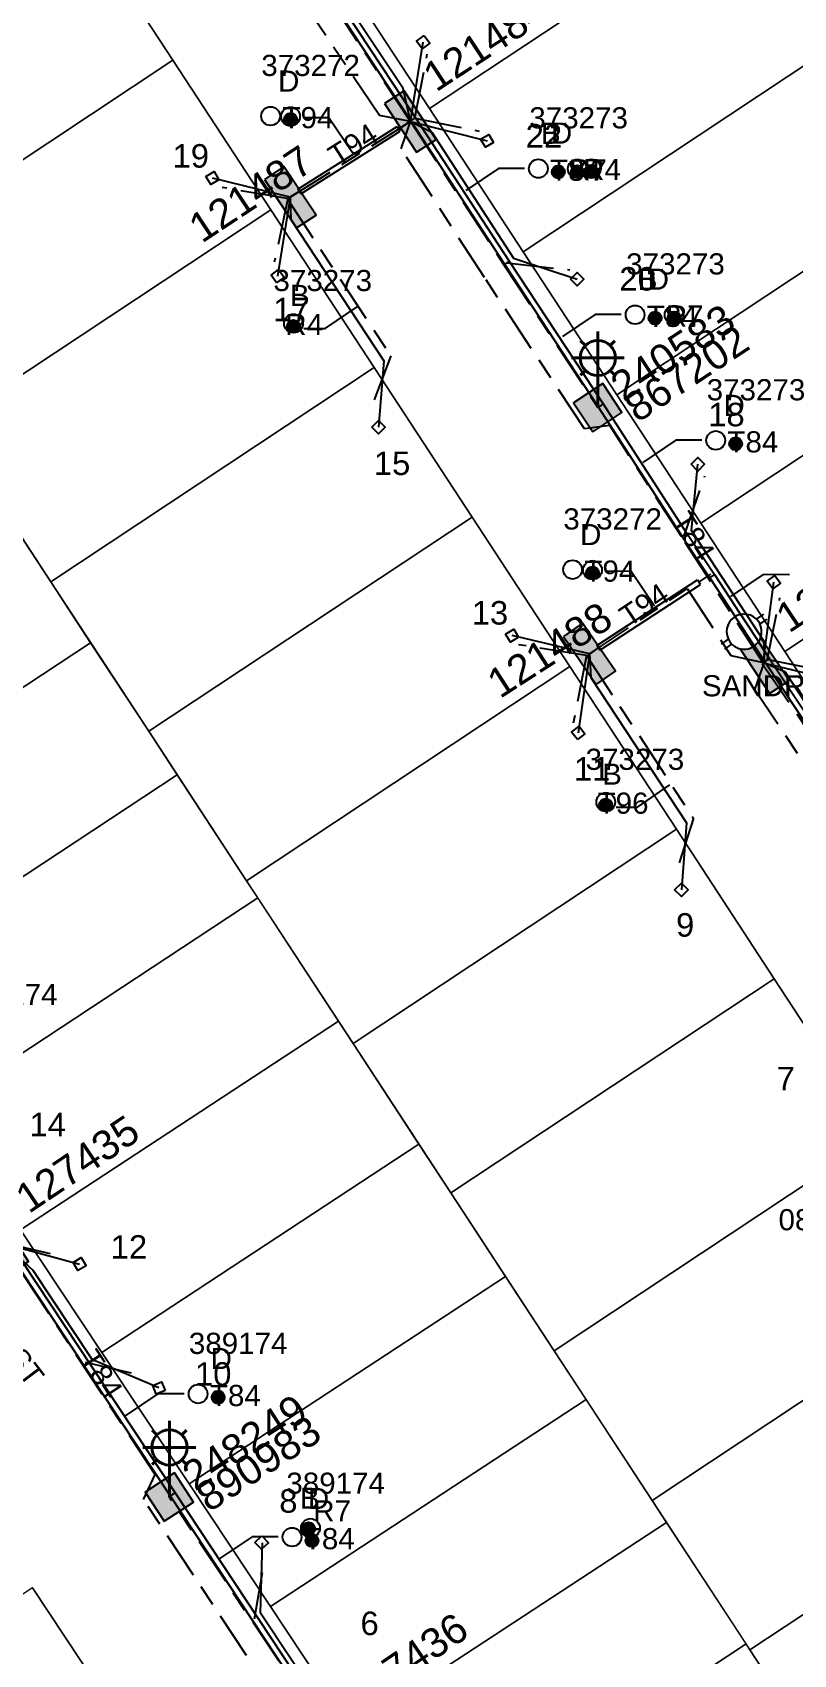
# Model space of a CAD drawing. Header units: metres. Extents: x 302064 to 305578, y 6265466 to 6271990.
# Drawn here: x 303027.2 to 303091.9, y 6270722.2 to 6270860.2 of the extents above; entities that cross this region are included whole.
import ezdxf
from ezdxf.enums import TextEntityAlignment as Align

# ---------------------------------------------------------------- set-up
doc = ezdxf.new("R2010")
doc.units = ezdxf.units.M
doc.linetypes.add('Cable Exist UG', pattern=[8.2, 4, -1.2, 1.8, -1.2])
doc.linetypes.add('HIDDEN', pattern=[0.375, 0.25, -0.125])
doc.layers.get('0').update_dxf_attribs({"color": 6})
for name, color, linetype in [('_User Miscellaneous12', 7, 'Continuous'), ('_User_LV_Exist', 7, 'Continuous'), ('Duct_SP_EXT', 7, 'Continuous'), ('Equip_LV_EXT', 7, 'Continuous'), ('Equip_SP_SL_EXT', 7, 'Continuous'), ('Mains_LV_EXT', 5, 'Continuous'), ('Mains_LV_SL_EXT', 4, 'Continuous'), ('Services_SP_EXT', 7, 'Continuous'), ('SupportsUG_SP_LV_EXT', 7, 'Continuous'), ('SupportsUG_SP_LV_SL_EXT', 7, 'Continuous'), ('Trench_SP_EXT', 7, 'Continuous')]:
    doc.layers.add(name, color=color, linetype=linetype)
for name, color, linetype, lineweight in [('Cadastre Land Parcels_SP_EXT', 7, 'Continuous', 5), ('Cadastre Other Property_SP_EXT', 9, 'HIDDEN', 5), ('Cadastre Roads_SP_EXT', 9, 'Continuous', 5)]:
    doc.layers.add(name, color=color, linetype=linetype, lineweight=lineweight)
doc.styles.add('COLUMN_LABEL', font='arial.ttf')
doc.styles.add('iecARIAL', font='arial.ttf', dxfattribs={"height": 2})
doc.styles.add('POLE_LABEL', font='arial.ttf')
doc.styles.get("Standard").update_dxf_attribs({"font": 'arial.ttf'})

# ---------------------------------------------------------------- blocks, each defined once
blk = doc.blocks.new('COLUMN_EXT')
blk.add_hatch(color=256).paths.add_polyline_path([(-1.49, 1.48), (-1.49, -1.49), (1.48, -1.49), (1.48, 1.48)])
blk.add_lwpolyline([(-1.49, -1.49), (1.48, -1.49), (1.48, 1.48), (-1.49, 1.48)], close=True)
for tag, height, style, flags, p in [('ASSET_NUM', 2.5, 'COLUMN_LABEL', 8, (2, 2)), ('STRUCTURE_PLANT_NUMBER', 0.2, 'POLE_LABEL', 9, (1.81, 0.03)), ('STREET_CODE', 0.2, 'COLUMN_LABEL', 9, (1.81, -0.2))]:
    blk.add_attdef(tag, text='', height=height, dxfattribs=dict(style=style, flags=flags)).set_placement(p, align=Align.MIDDLE_LEFT)
at = {"flags": 9}
for tag, p in [('COLUMN_TYPE', (1.81, -0.4)), ('OWNED_BY', (1.81, -0.6)), ('STATE', (1.81, -0.8)), ('USAGE', (1.81, -1)), ('LEGEND', (1.81, -1.2)), ('LOCATION', (1.81, -1.4)), ('STREETNAME', (1.81, -1.6)), ('SUBURB', (1.81, -1.8)), ('NOTES', (1.81, -2))]:
    blk.add_attdef(tag, text='', height=0.2, dxfattribs=at).set_placement(p, align=Align.MIDDLE_LEFT)
at = {"flags": 1}
blk.add_attdef('Z', (1.81, -2.35), '', height=0.2, dxfattribs=at)
blk = doc.blocks.new('PILLAR_EXT')
blk.add_hatch(color=256).paths.add_polyline_path([(-2.475, 0.99), (-2.475, -0.99), (2.475, -0.99), (2.475, 0.99)])
blk.add_lwpolyline([(-2.475, -0.99), (2.475, -0.99), (2.475, 0.99), (-2.475, 0.99)], close=True)
at = {"style": 'iecARIAL', "flags": 8}
blk.add_attdef('ASSET_NUM', (1.5, 3.5), '', height=2.5, dxfattribs=at)
for tag, p, flags in [('OWNED_BY', (0, -0.2), 9), ('STATE', (0, -0.4), 9), ('SUPPORT_TYPE', (0, -0.6), 9), ('USAGE', (0, -0.8), 9), ('LEGEND', (0, -1), 9), ('LOCATION', (0, -1.2), 9), ('NOTES', (0, -1.4), 9), ('STREETNAME', (0, -1.8), 9), ('SUBURB', (0, -2), 1), ('PARENT', (0, -1.6), 9)]:
    blk.add_attdef(tag, p, '', height=0.2, dxfattribs=dict(flags=flags))
blk = doc.blocks.new('DUCT_EXT')
blk.add_circle((0, 0.8), 0.8)
at = {"flags": 1}
blk.add_attdef('Z', (0, 0), '', height=0.2, dxfattribs=at)
at = {"flags": 9}
for tag, p in [('DUCT_CODE', (0, 0)), ('XSECT_TYPE', (0, -0.2)), ('STATE', (0, -0.6)), ('FB_REFERENCE', (0, -0.4)), ('NOTES', (0, -0.8))]:
    blk.add_attdef(tag, text='', height=0.2, dxfattribs=at).set_placement(p, align=Align.MIDDLE_LEFT)
blk = doc.blocks.new('SL_LANTERN_EXT')
at = {"lineweight": 40}
for p, q in [((-1.46, 5.68), (-1.06, 5.28)), ((0, 1.97), (0, 6.47)), ((1.46, 5.68), (1.06, 5.28)), ((-2.25, 4.22), (2.25, 4.22)), ((-1.46, 2.76), (-1.06, 3.16)), ((1.46, 2.76), (1.06, 3.16)), ((0, 0), (0, 2.72))]:
    blk.add_line(p, q, dxfattribs=at)
blk.add_circle((0, 4.22), 1.5, dxfattribs=at)
at = {"style": 'iecARIAL', "flags": 8}
blk.add_attdef('ASSET_NUM', (1.5, 1.5), '', height=2.5, dxfattribs=at)
for tag, p, height, flags in [('CONSTRUCTED_VOLTAGE', (0.98, -0.65), 0.2, 9), ('CONTROL_TYPE', (0.98, -0.85), 0.2, 9), ('LANTERN_PURPOSE', (0.98, -1.05), 0.2, 9), ('LANTERN_TYPE', (0.98, -1.25), 0.2, 9), ('NO_PHASES', (0.98, -1.45), 0.2, 9), ('LNUMBER', (2.18, -3.25), 2.5, 8), ('OPERATING_VOLTAGE', (0.98, -1.65), 0.2, 9), ('ORIENTATION', (0.98, -1.85), 0.2, 9), ('OWNED_BY', (0.98, -2.05), 0.2, 9), ('STATE', (0.98, -2.25), 0.2, 9), ('USAGE', (0.98, -2.45), 0.2, 9), ('CEXIST', (0.98, -2.65), 0.2, 9), ('CNEW', (0.98, -2.85), 0.2, 9), ('CNUMBER', (0.98, -3.05), 0.2, 9), ('CREMOVE', (0.98, -3.25), 0.2, 9), ('CREPLACE', (0.98, -3.45), 0.2, 9), ('LKINGHEIGHT', (0.98, -3.65), 0.2, 9), ('LBRACKET', (0.98, -3.85), 0.2, 9), ('LBRACKETVOCAB', (0.98, -4.05), 0.2, 9), ('LCATEGORY', (0.98, -4.25), 0.2, 9), ('LCHARGE1', (0.98, -4.45), 0.2, 9), ('LCHARGE1PERCENT', (0.98, -4.65), 0.2, 9), ('LCHARGE2', (0.98, -4.85), 0.2, 9), ('LCHARGE2PERCENT', (0.98, -5.05), 0.2, 9), ('LCHARGE3', (0.98, -5.25), 0.2, 9), ('LCHARGE3PERCENT', (0.98, -5.45), 0.2, 9), ('LEXIST', (0.98, -5.65), 0.2, 9), ('LLAMP', (0.98, -5.85), 0.2, 9), ('LLAMPVOCAB', (0.98, -6.05), 0.2, 9), ('LMAST', (0.98, -6.25), 0.2, 9), ('LMASTVOCAB', (0.98, -6.45), 0.2, 9), ('LNEW', (0.98, -6.65), 0.2, 9), ('LANTNUMBER', (0.98, -6.85), 0.2, 9), ('LOUTREACH', (0.98, -7.25), 0.2, 9), ('LOUTREACHVOCAB', (0.98, -7.45), 0.2, 9), ('LRATECODE', (0.98, -7.65), 0.2, 9), ('LREMOVE', (0.98, -7.85), 0.2, 9), ('LREPLACE', (0.98, -8.05), 0.2, 9), ('LTYPE', (0.98, -8.25), 0.2, 9), ('LTYPEVOCAB', (0.98, -8.45), 0.2, 9), ('STREETNAME', (0.98, -9.25), 0.2, 9), ('SUBURB', (0.98, -9.45), 0.2, 1), ('LEGEND', (0.98, -8.65), 0.2, 9), ('LOCATION', (0.98, -8.85), 0.2, 9), ('NOTES', (0.98, -9.05), 0.2, 9)]:
    blk.add_attdef(tag, p, '', height=height, dxfattribs=dict(flags=flags))
blk = doc.blocks.new('CCP_EXT')
at = {"flags": 9}
for tag, p in [('LEGEND', (0, -1.4)), ('STATE', (0, -1.8)), ('LIFE_SUPPORT', (0, -1.6)), ('NOTES', (0, -2))]:
    blk.add_attdef(tag, text='', height=0.2, dxfattribs=at).set_placement(p, align=Align.MIDDLE_LEFT)
blk.add_wipeout([(0, 0.57), (0.57, 0), (0, -0.57), (-0.57, 0)])
blk.add_lwpolyline([(-0.57, 0), (0, 0.57), (0.57, 0), (0, -0.57), (-0.57, 0)])
at = {"flags": 1}
blk.add_attdef('Z', (0, 0), '', height=0.2, dxfattribs=at)
at = {"flags": 9}
for tag, p in [('CCP_TYPE', (0, 0)), ('CONSTRUCTED_VOLTAGE', (0, -0.2)), ('OPERATING_VOLTAGE', (0, -0.6)), ('ORIENTATION', (0, -0.8)), ('OWNED_BY', (0, -1)), ('NO_PHASES', (0, -0.4)), ('USAGE', (0, -1.2))]:
    blk.add_attdef(tag, text='', height=0.2, dxfattribs=at).set_placement(p, align=Align.MIDDLE_LEFT)
blk = doc.blocks.new('LV_UG_LINKS_OPEN_EXT')
for p, q in [((-0.25, 1.47), (-0.25, 2.22)), ((0.25, 1.47), (0.25, 2.22)), ((-0.25, -1.47), (-0.25, -2.22)), ((0.25, -1.47), (0.25, -2.22))]:
    blk.add_line(p, q)
at = {"flags": 9}
for tag, p in [('ACTUAL_STATUS', (0, 0)), ('CONSTRUCTED_VOLTAGE', (0, -0.2)), ('OPERATING_VOLTAGE', (0, -0.6)), ('ORIENTATION', (0, -0.8)), ('STATE', (0, -1)), ('SWITCH_TYPE', (0, -1.2)), ('NO_PHASES', (0, -0.4)), ('USAGE', (0, -1.4)), ('NOTES', (0, -1.6))]:
    blk.add_attdef(tag, text='', height=0.2, dxfattribs=at).set_placement(p, align=Align.MIDDLE_LEFT)
at = {"flags": 1}
blk.add_attdef('Z', (0, 0), '', height=0.2, dxfattribs=at)
blk.add_wipeout([(-0.25, 1.47), (-0.43, 1.43), (-0.61, 1.36), (-0.77, 1.28), (-0.93, 1.17), (-1.07, 1.05), (-1.19, 0.9), (-1.29, 0.75), (-1.38, 0.58), (-1.44, 0.4), (-1.48, 0.22), (-1.49, 0.03), (-1.49, -0.16), (-1.45, -0.34), (-1.4, -0.52), (-1.32, -0.69), (-1.23, -0.85), (-1.11, -1), (-0.98, -1.13), (-0.83, -1.24), (-0.66, -1.34), (-0.49, -1.41), (-0.31, -1.46), (-0.13, -1.49), (0.06, -1.49), (0.25, -1.47), (0.43, -1.43), (0.61, -1.36), (0.77, -1.28), (0.93, -1.17), (1.07, -1.05), (1.19, -0.9), (1.29, -0.75), (1.38, -0.58), (1.44, -0.4), (1.48, -0.22), (1.49, -0.03), (1.49, 0.16), (1.45, 0.34), (1.4, 0.52), (1.32, 0.69), (1.23, 0.85), (1.11, 1), (0.98, 1.13), (0.83, 1.24), (0.66, 1.34), (0.49, 1.41), (0.31, 1.46), (0.13, 1.49), (-0.06, 1.49)])
blk.add_lwpolyline([(0, -1.49, 1), (0, 1.49, 1)], format="xyb", close=True)
blk = doc.blocks.new('CABLE_LARGE_EXT')
h = blk.add_hatch(color=256)
edge = h.paths.add_edge_path()
edge.add_arc((0, 0.55), 0.55, 0, 360)
blk.add_circle((0, 0.55), 0.55)
at = {"flags": 1}
blk.add_attdef('Z', (0, 0), '', height=0.2, dxfattribs=at)
at = {"flags": 9}
for tag, p in [('COND_CODE', (0, 0)), ('STATE', (0, -0.4)), ('XSECT_SIZE', (0, -0.6)), ('FB_REFERENCE', (0, -0.2)), ('NOTES', (0, -0.8))]:
    blk.add_attdef(tag, text='', height=0.2, dxfattribs=at).set_placement(p, align=Align.MIDDLE_LEFT)

msp = doc.modelspace()

# ---------------------------------------------------------------- linework, layer by layer
at = {"layer": '_User Miscellaneous12'}
for p, q in [((303059.352, 6270852.711), (303059.554, 6270852.842)), ((303059.353, 6270852.71), (303059.554, 6270852.842)), ((303059.754, 6270852.974), (303059.554, 6270852.842)), ((303059.755, 6270852.973), (303059.554, 6270852.842)), ((303049.729, 6270846.897), (303058.206, 6270852.24)), ((303049.985, 6270846.491), (303058.462, 6270851.834)), ((303058.206, 6270852.24), (303058.334, 6270852.037)), ((303058.462, 6270851.834), (303058.334, 6270852.037)), ((303049.729, 6270846.897), (303049.857, 6270846.694)), ((303049.985, 6270846.491), (303049.857, 6270846.694)), ((303067.309, 6270840.51), (303067.51, 6270840.641)), ((303067.309, 6270840.509), (303067.51, 6270840.641)), ((303067.71, 6270840.773), (303067.51, 6270840.641)), ((303067.711, 6270840.772), (303067.51, 6270840.641)), ((303075.302, 6270828.372), (303075.504, 6270828.502)), ((303075.302, 6270828.372), (303082.433, 6270817.351)), ((303075.303, 6270828.37), (303075.504, 6270828.502)), ((303075.704, 6270828.634), (303075.504, 6270828.502)), ((303075.705, 6270828.632), (303075.504, 6270828.502)), ((303082.433, 6270817.351), (303082.635, 6270817.481)), ((303082.436, 6270817.347), (303082.635, 6270817.481)), ((303082.436, 6270817.347), (303084.786, 6270813.836)), ((303082.834, 6270817.614), (303082.635, 6270817.481)), ((303082.836, 6270817.611), (303082.635, 6270817.481)), ((303082.834, 6270817.614), (303085.185, 6270814.102)), ((303085.185, 6270814.102), (303084.985, 6270813.969)), ((303085.186, 6270814.1), (303084.985, 6270813.969)), ((303075.169, 6270808.065), (303083.729, 6270813.664)), ((303075.432, 6270807.663), (303083.992, 6270813.262)), ((303083.729, 6270813.664), (303083.86, 6270813.463)), ((303083.992, 6270813.262), (303083.86, 6270813.463)), ((303084.785, 6270813.838), (303084.985, 6270813.969)), ((303084.786, 6270813.836), (303084.985, 6270813.969)), ((303075.169, 6270808.065), (303075.301, 6270807.864)), ((303075.432, 6270807.663), (303075.301, 6270807.864)), ((303038.894, 6270735.701), (303039.094, 6270735.833)), ((303038.894, 6270735.701), (303039.094, 6270735.833)), ((303039.295, 6270735.965), (303039.094, 6270735.833)), ((303039.295, 6270735.965), (303039.094, 6270735.833))]:
    msp.add_line(p, q, dxfattribs=at)
at = {"layer": '_User_LV_Exist', "linetype": 'Cable Exist UG'}
msp.add_lwpolyline([(303049.1, 6270846.216), (303059.314, 6270852.655)], dxfattribs=at)
at = {"layer": 'Cadastre Land Parcels_SP_EXT', "linetype": 'Continuous'}
for points in [[(303088.459, 6270871.984), (303080.489, 6270884.16), (303075.07, 6270880.568), (303052.972, 6270865.925), (303060.941, 6270853.749), (303088.459, 6270871.984)], [(303039.115, 6270857.872), (303025.002, 6270879.437), (303018.082, 6270880.873), (303008.322, 6270874.406), (303025.185, 6270848.641), (303039.115, 6270857.872)], [(303096.428, 6270859.808), (303088.459, 6270871.984), (303060.941, 6270853.749), (303068.911, 6270841.573), (303096.428, 6270859.808)], [(303104.398, 6270847.631), (303096.428, 6270859.808), (303068.911, 6270841.573), (303076.879, 6270829.396), (303104.398, 6270847.631)], [(303047.443, 6270845.149), (303039.115, 6270857.872), (303025.185, 6270848.641), (303011.602, 6270839.642), (303019.931, 6270826.921), (303047.443, 6270845.149)], [(303111.542, 6270836.715), (303104.398, 6270847.631), (303076.879, 6270829.396), (303084.025, 6270818.48), (303111.542, 6270836.715)], [(303056.237, 6270831.713), (303047.443, 6270845.149), (303019.931, 6270826.921), (303028.727, 6270813.486), (303056.237, 6270831.713)], [(303118.688, 6270825.798), (303111.542, 6270836.715), (303084.025, 6270818.48), (303091.169, 6270807.565), (303118.688, 6270825.798)], [(303064.564, 6270818.991), (303056.237, 6270831.713), (303028.727, 6270813.486), (303037.055, 6270800.766), (303064.564, 6270818.991)], [(303125.833, 6270814.882), (303118.688, 6270825.798), (303091.169, 6270807.565), (303098.314, 6270796.647), (303125.833, 6270814.882)], [(303032.12, 6270808.303), (303028.727, 6270813.486), (303025.266, 6270818.772), (302998.006, 6270800.778), (303004.916, 6270790.362), (303032.12, 6270808.303)], [(303072.89, 6270806.269), (303064.564, 6270818.991), (303037.055, 6270800.766), (303045.384, 6270788.045), (303072.89, 6270806.269)], [(303039.487, 6270797.051), (303037.055, 6270800.766), (303032.12, 6270808.303), (303004.916, 6270790.362), (303012.343, 6270779.167), (303039.487, 6270797.051)], [(303081.946, 6270792.434), (303072.89, 6270806.269), (303045.384, 6270788.045), (303050.027, 6270780.954), (303054.44, 6270774.21), (303081.946, 6270792.434)], [(303046.342, 6270786.583), (303045.384, 6270788.045), (303039.487, 6270797.051), (303012.343, 6270779.167), (303019.253, 6270768.752), (303046.342, 6270786.583)], [(303090.273, 6270779.712), (303081.946, 6270792.434), (303054.44, 6270774.21), (303062.766, 6270761.485), (303090.273, 6270779.712)], [(303053.194, 6270776.114), (303050.027, 6270780.954), (303046.342, 6270786.583), (303019.253, 6270768.752), (303026.163, 6270758.336), (303053.194, 6270776.114)], [(303099.064, 6270766.28), (303090.273, 6270779.712), (303062.766, 6270761.485), (303071.555, 6270748.052), (303099.064, 6270766.28)], [(303060.045, 6270765.643), (303054.44, 6270774.21), (303053.194, 6270776.114), (303026.163, 6270758.336), (303033.073, 6270747.919), (303060.045, 6270765.643)], [(303107.391, 6270753.557), (303099.064, 6270766.28), (303071.555, 6270748.052), (303079.88, 6270735.328), (303107.391, 6270753.557)], [(303067.409, 6270754.389), (303062.766, 6270761.485), (303060.045, 6270765.643), (303033.073, 6270747.919), (303040.501, 6270736.725), (303067.409, 6270754.389)], [(303074.26, 6270743.917), (303071.555, 6270748.052), (303067.409, 6270754.389), (303040.501, 6270736.725), (303047.41, 6270726.309), (303074.26, 6270743.917)], [(303101.789, 6270731.603), (303115.722, 6270740.834), (303107.391, 6270753.557), (303079.88, 6270735.328), (303088.205, 6270722.604), (303101.789, 6270731.603)], [(303081.111, 6270733.445), (303079.88, 6270735.328), (303074.26, 6270743.917), (303047.41, 6270726.309), (303054.321, 6270715.893), (303081.111, 6270733.445)], [(303076.522, 6270715.609), (303087.872, 6270723.111), (303081.111, 6270733.445), (303054.321, 6270715.893), (303061.231, 6270705.477), (303076.522, 6270715.609)], [(303118.682, 6270705.835), (303101.789, 6270731.603), (303088.205, 6270722.604), (303105.064, 6270696.836), (303118.682, 6270705.835)], [(303034.076, 6270717.471), (303027.166, 6270727.886), (302999.659, 6270709.659), (303006.569, 6270699.243), (303034.076, 6270717.471)], [(303105.064, 6270696.836), (303088.205, 6270722.604), (303087.872, 6270723.111), (303076.522, 6270715.609), (303093.799, 6270689.393), (303105.064, 6270696.836)]]:
    msp.add_lwpolyline(points, close=True, dxfattribs=at)
at = {"layer": 'Duct_SP_EXT'}
for p, q in [((303059.352, 6270852.711), (303059.554, 6270852.842)), ((303059.353, 6270852.71), (303059.554, 6270852.842)), ((303059.754, 6270852.974), (303059.554, 6270852.842)), ((303059.755, 6270852.973), (303059.554, 6270852.842)), ((303049.729, 6270846.897), (303058.206, 6270852.24)), ((303049.985, 6270846.491), (303058.462, 6270851.834)), ((303058.206, 6270852.24), (303058.334, 6270852.037)), ((303058.462, 6270851.834), (303058.334, 6270852.037)), ((303049.729, 6270846.897), (303049.857, 6270846.694)), ((303049.985, 6270846.491), (303049.857, 6270846.694)), ((303067.309, 6270840.51), (303067.51, 6270840.641)), ((303067.309, 6270840.509), (303067.51, 6270840.641)), ((303067.71, 6270840.773), (303067.51, 6270840.641)), ((303067.711, 6270840.772), (303067.51, 6270840.641)), ((303075.302, 6270828.372), (303075.504, 6270828.502)), ((303075.302, 6270828.372), (303082.433, 6270817.351)), ((303075.303, 6270828.37), (303075.504, 6270828.502)), ((303075.704, 6270828.634), (303075.504, 6270828.502)), ((303075.705, 6270828.632), (303075.504, 6270828.502)), ((303082.433, 6270817.351), (303082.635, 6270817.481)), ((303082.436, 6270817.347), (303082.635, 6270817.481)), ((303082.436, 6270817.347), (303084.786, 6270813.836)), ((303082.834, 6270817.614), (303082.635, 6270817.481)), ((303082.836, 6270817.611), (303082.635, 6270817.481)), ((303082.834, 6270817.614), (303085.185, 6270814.102)), ((303085.185, 6270814.102), (303084.985, 6270813.969)), ((303085.186, 6270814.1), (303084.985, 6270813.969)), ((303075.169, 6270808.065), (303083.729, 6270813.664)), ((303075.432, 6270807.663), (303083.992, 6270813.262)), ((303083.729, 6270813.664), (303083.86, 6270813.463)), ((303083.992, 6270813.262), (303083.86, 6270813.463)), ((303084.785, 6270813.838), (303084.985, 6270813.969)), ((303084.786, 6270813.836), (303084.985, 6270813.969)), ((303075.169, 6270808.065), (303075.301, 6270807.864)), ((303075.432, 6270807.663), (303075.301, 6270807.864)), ((303038.894, 6270735.701), (303039.094, 6270735.833)), ((303038.894, 6270735.701), (303039.094, 6270735.833)), ((303039.295, 6270735.965), (303039.094, 6270735.833)), ((303039.295, 6270735.965), (303039.094, 6270735.833))]:
    msp.add_line(p, q, dxfattribs=at)
for points in [[(303050.355, 6270853.001), (303052.394, 6270852.986), (303054.388, 6270850.028)], [(303050.355, 6270853.001), (303052.394, 6270852.986), (303054.388, 6270850.028)], [(303069.019, 6270848.666), (303066.807, 6270848.668), (303064.021, 6270846.784)], [(303050.26, 6270835.045), (303052.067, 6270835.032), (303054.867, 6270836.929)], [(303077.251, 6270836.232), (303075.039, 6270836.237), (303072.252, 6270834.354)], [(303084.104, 6270825.537), (303081.885, 6270825.534), (303079.095, 6270823.646)], [(303076.042, 6270814.411), (303078.084, 6270814.4), (303080.083, 6270811.438)], [(303091.553, 6270814.093), (303089.338, 6270814.104), (303086.56, 6270812.24)], [(303076.827, 6270794.314), (303078.63, 6270794.301), (303081.398, 6270796.205)], [(303040.069, 6270744.396), (303037.826, 6270744.39), (303035.057, 6270742.513)], [(303048.065, 6270732.223), (303045.846, 6270732.229), (303043.062, 6270730.34)]]:
    msp.add_lwpolyline(points, dxfattribs=at)
at = {"layer": 'Mains_LV_EXT', "linetype": 'Cable Exist UG'}
msp.add_lwpolyline([(303049.1, 6270846.216), (303059.314, 6270852.655)], dxfattribs=at)
at = {"layer": 'Trench_SP_EXT', "linetype": 'Cable Exist UG'}
for points in [[(303058.334, 6270852.037), (303059.703, 6270852.925)], [(303049.857, 6270846.694), (303048.889, 6270846.113)], [(303083.86, 6270813.463), (303084.864, 6270814.15)], [(303089.675, 6270806.806), (303090.753, 6270812.125)], [(303075.301, 6270807.864), (303074.267, 6270807.144)], [(303089.745, 6270806.873), (303095.045, 6270805.816)], [(303031.66, 6270747.091), (303036.215, 6270746.017)], [(303046.052, 6270725.242), (303046.821, 6270729.605)]]:
    msp.add_lwpolyline(points, dxfattribs=at)

# ---------------------------------------------------------------- block references
at = {"layer": 'Duct_SP_EXT'}
for name, p in [('DUCT_EXT', (303047.43, 6270852.315)), ('DUCT_EXT', (303049.126, 6270852.279)), ('CABLE_LARGE_EXT', (303049.126, 6270852.279)), ('DUCT_EXT', (303070.201, 6270847.848)), ('CABLE_LARGE_EXT', (303071.894, 6270847.812)), ('DUCT_EXT', (303073.515, 6270847.835)), ('CABLE_LARGE_EXT', (303073.515, 6270847.835)), ('DUCT_EXT', (303074.709, 6270847.841)), ('CABLE_LARGE_EXT', (303074.709, 6270847.869)), ('DUCT_EXT', (303049.372, 6270834.674)), ('DUCT_EXT', (303078.43, 6270835.412)), ('CABLE_LARGE_EXT', (303080.129, 6270835.377)), ('DUCT_EXT', (303081.753, 6270835.4)), ('CABLE_LARGE_EXT', (303081.753, 6270835.4)), ('CABLE_LARGE_EXT', (303049.372, 6270834.674)), ('DUCT_EXT', (303085.291, 6270824.723)), ('CABLE_LARGE_EXT', (303086.988, 6270824.688)), ('DUCT_EXT', (303073.113, 6270813.726)), ('DUCT_EXT', (303074.808, 6270813.689)), ('CABLE_LARGE_EXT', (303074.809, 6270813.689)), ('DUCT_EXT', (303075.938, 6270793.947)), ('CABLE_LARGE_EXT', (303075.938, 6270793.947)), ('DUCT_EXT', (303041.258, 6270743.581)), ('CABLE_LARGE_EXT', (303042.966, 6270743.551)), ('DUCT_EXT', (303049.253, 6270731.403)), ('CABLE_LARGE_EXT', (303050.951, 6270731.367))]:
    msp.add_blockref(name, p, dxfattribs=at)
for name, p, rotation in [('DUCT_EXT', (303050.018, 6270732.976), 269.7255970349405), ('CABLE_LARGE_EXT', (303050.108, 6270732.912), 269.9756500414379)]:
    msp.add_blockref(name, p, dxfattribs=dict(at, rotation=rotation))
at = {"layer": 'Equip_SP_SL_EXT'}
ref = msp.add_blockref('SL_LANTERN_EXT', (303075.261, 6270828.312), dxfattribs=at)
ref.add_attrib('ASSET_NUM', '240583', dxfattribs={"layer": '0', "height": 2.5, "rotation": 33.34784, "style": 'iecARIAL'}).set_placement((303076.761, 6270829.812), align=Align.MIDDLE_LEFT)
ref = msp.add_blockref('SL_LANTERN_EXT', (303038.82, 6270735.612), dxfattribs=at)
ref.add_attrib('ASSET_NUM', '248249', dxfattribs={"layer": '0', "height": 2.5, "rotation": 32.85411, "style": 'iecARIAL'}).set_placement((303040.32, 6270737.112), align=Align.MIDDLE_LEFT)
at = {"layer": 'SupportsUG_SP_LV_EXT'}
ref = msp.add_blockref('PILLAR_EXT', (303059.314, 6270852.655), dxfattribs=dict(at, rotation=303.2767461957322))
ref.add_attrib('ASSET_NUM', '121484', dxfattribs={"layer": '0', "height": 2.5, "rotation": 33.27675, "style": 'iecARIAL'}).set_placement((303060.814, 6270856.155), align=Align.MIDDLE_LEFT)
ref = msp.add_blockref('PILLAR_EXT', (303049.1, 6270846.216), dxfattribs=dict(at, rotation=303.4952116694583))
ref.add_attrib('ASSET_NUM', '121487', dxfattribs={"layer": '0', "height": 2.5, "rotation": 33.49521, "style": 'iecARIAL'}).set_placement((303050.6, 6270849.716), align=Align.MIDDLE_RIGHT)
ref = msp.add_blockref('PILLAR_EXT', (303089.33, 6270806.605), dxfattribs=dict(at, rotation=303.6055502420514))
ref.add_attrib('ASSET_NUM', '121483', dxfattribs={"layer": '0', "height": 2.5, "rotation": 33.57468, "style": 'iecARIAL'}).set_placement((303090.83, 6270810.105), align=Align.MIDDLE_LEFT)
ref = msp.add_blockref('PILLAR_EXT', (303074.549, 6270807.36), dxfattribs=dict(at, rotation=304.4619519678429))
ref.add_attrib('ASSET_NUM', '121488', dxfattribs={"layer": '0', "height": 2.5, "rotation": 32.8103, "style": 'iecARIAL'}).set_placement((303076.049, 6270810.86), align=Align.MIDDLE_RIGHT)
ref = msp.add_blockref('PILLAR_EXT', (303024.657, 6270757.203), dxfattribs=dict(at, rotation=302.9450687030503))
ref.add_attrib('ASSET_NUM', '127435', dxfattribs={"layer": '0', "height": 2.5, "rotation": 33.97774, "style": 'iecARIAL'}).set_placement((303026.157, 6270760.703), align=Align.MIDDLE_LEFT)
ref = msp.add_blockref('PILLAR_EXT', (303052.642, 6270714.812), dxfattribs=dict(at, rotation=303.247967361337))
ref.add_attrib('ASSET_NUM', '127436', dxfattribs={"layer": '0', "height": 2.5, "rotation": 34.30932, "style": 'iecARIAL'}).set_placement((303054.142, 6270718.312), align=Align.MIDDLE_LEFT)
at = {"layer": 'SupportsUG_SP_LV_SL_EXT'}
ref = msp.add_blockref('COLUMN_EXT', (303075.261, 6270828.312), dxfattribs=dict(at, rotation=33.40589374275916))
ref.add_attrib('ASSET_NUM', '867202', dxfattribs={"layer": '0', "height": 2.5, "rotation": 33.34784, "style": 'COLUMN_LABEL'}).set_placement((303077.261, 6270829.062), align=Align.TOP_LEFT)
ref = msp.add_blockref('COLUMN_EXT', (303038.82, 6270735.612), dxfattribs=dict(at, rotation=33.09815945110079))
ref.add_attrib('ASSET_NUM', '890983', dxfattribs={"layer": '0', "height": 2.5, "rotation": 32.85411, "style": 'COLUMN_LABEL'}).set_placement((303040.82, 6270736.362), align=Align.TOP_LEFT)

# ---------------------------------------------------------------- texts
at = {"layer": 'Cadastre Land Parcels_SP_EXT'}
for s, p in [('22', (303069.122, 6270850.442)), ('19', (303039.083, 6270848.73)), ('20', (303077.091, 6270838.265)), ('17', (303047.644, 6270835.651)), ('18', (303084.648, 6270826.719)), ('15', (303056.204, 6270822.572)), ('13', (303064.531, 6270809.85)), ('11', (303073.222, 6270796.571)), ('9', (303081.913, 6270783.292)), ('7', (303090.472, 6270770.215)), ('14', (303026.911, 6270766.31)), ('12', (303033.822, 6270755.892)), ('10', (303040.991, 6270745.084)), ('8', (303048.162, 6270734.278)), ('6', (303055.072, 6270723.86))]:
    msp.add_text(s, height=2, dxfattribs=at).set_placement(p)
at = {"layer": 'Cadastre Other Property_SP_EXT'}
msp.add_text('086394', height=1.8, dxfattribs=at).set_placement((303090.633, 6270758.309))
at = {"layer": 'Cadastre Roads_SP_EXT'}
msp.add_text('SANDRINGHAM ST', height=1.8, dxfattribs=at).set_placement((303084.116, 6270803.739))
msp.add_text('MULBERRY ST', height=1.8, rotation=307.18553, dxfattribs=at).set_placement((303016.04, 6270759.126))
at = {"layer": 'Duct_SP_EXT'}
for s, p in [('373272', (303046.635, 6270856.528)), ('D', (303048.06, 6270855.198)), ('T94', (303048.438, 6270852.084)), ('373273', (303069.433, 6270852.069)), ('B', (303070.419, 6270850.751)), ('D', (303071.267, 6270850.77)), ('T84', (303071.193, 6270847.611)), ('R7', (303072.816, 6270847.635)), ('R4', (303074.013, 6270847.668)), ('373273', (303077.672, 6270839.639)), ('373273', (303047.669, 6270838.225)), ('B', (303078.656, 6270838.319)), ('D', (303079.503, 6270838.338)), ('B', (303049.068, 6270836.958)), ('R4', (303048.677, 6270834.476)), ('T84', (303079.429, 6270835.177)), ('R7', (303081.046, 6270835.199)), ('373273', (303084.521, 6270828.929)), ('D', (303085.945, 6270827.603)), ('T84', (303086.283, 6270824.498)), ('373272', (303072.325, 6270817.938)), ('D', (303073.749, 6270816.607)), ('T94', (303074.117, 6270813.5)), ('373273', (303074.221, 6270797.483)), ('B', (303075.63, 6270796.222)), ('T96', (303075.242, 6270793.753)), ('389174', (303020.915, 6270777.467)), ('389174', (303040.473, 6270747.786)), ('D', (303042.322, 6270746.494)), ('T84', (303042.262, 6270743.349)), ('389174', (303048.764, 6270735.888)), ('B', (303049.921, 6270734.612)), ('D', (303050.595, 6270734.588)), ('R7', (303051.055, 6270733.536)), ('T84', (303050.249, 6270731.168))]:
    msp.add_text(s, height=1.8, dxfattribs=at).set_placement(p)
at = {"layer": 'Mains_LV_EXT'}
for s, rotation, p in [('T94', 32.44111, (303053.087, 6270848.76)), ('T84', 302.47106, (303081.492, 6270818.708)), ('T94', 33.79394, (303077.893, 6270809.578)), ('T84', 303.1153, (303031.092, 6270747.384))]:
    msp.add_text(s, height=1.8, rotation=rotation, dxfattribs=at).set_placement(p)

# ---------------------------------------------------------------- next in the draw order: block references
at = {"layer": 'Services_SP_EXT'}
for p, rotation in [((303060.397, 6270859.401), 261.2767459507555), ((303065.842, 6270851.009), 165.2767459503148), ((303042.478, 6270847.839), 345.6362249574568), ((303048.025, 6270839.503), 81.63622487389097), ((303090.241, 6270813.46), 261.6055504430679), ((303067.972, 6270808.908), 346.4322248500985), ((303073.6, 6270800.628), 82.43222473842343), ((303031.174, 6270755.429), 164.9450686682417), ((303037.928, 6270744.887), 156.9672431644025), ((303046.669, 6270731.732), 268.2986453738804)]:
    msp.add_blockref('CCP_EXT', p, dxfattribs=dict(at, rotation=rotation))
for p in [(303073.512, 6270839.243), (303056.6, 6270826.64), (303083.778, 6270823.486), (303082.366, 6270787.278)]:
    msp.add_blockref('CCP_EXT', p, dxfattribs=at)

# ---------------------------------------------------------------- next in the draw order: block references
for p, rotation in [((303060.397, 6270859.401), 261.2767459507555), ((303065.842, 6270851.009), 165.2767459503148), ((303042.478, 6270847.839), 345.6362249574568), ((303048.025, 6270839.503), 81.63622487389097), ((303090.241, 6270813.46), 261.6055504430679), ((303067.972, 6270808.908), 346.4322248500985), ((303073.6, 6270800.628), 82.43222473842343), ((303031.174, 6270755.429), 164.9450686682417), ((303037.928, 6270744.887), 156.9672431644025), ((303046.669, 6270731.732), 268.2986453738804)]:
    msp.add_blockref('CCP_EXT', p, dxfattribs=dict(at, rotation=rotation))
for p in [(303073.512, 6270839.243), (303056.6, 6270826.64), (303083.778, 6270823.486), (303082.366, 6270787.278)]:
    msp.add_blockref('CCP_EXT', p, dxfattribs=at)

# ---------------------------------------------------------------- next in the draw order: linework, layer by layer
at = {"layer": '_User Miscellaneous12'}
for p, q in [((303051.336, 6270864.856), (303059.353, 6270852.71)), ((303051.736, 6270865.12), (303059.754, 6270852.974)), ((303059.352, 6270852.711), (303067.309, 6270840.51)), ((303059.755, 6270852.973), (303067.711, 6270840.772)), ((303067.309, 6270840.509), (303075.303, 6270828.37)), ((303067.71, 6270840.773), (303075.704, 6270828.634)), ((303075.705, 6270828.632), (303082.836, 6270817.611)), ((303024.72, 6270757.137), (303038.894, 6270735.701)), ((303025.121, 6270757.402), (303039.295, 6270735.965)), ((303038.894, 6270735.701), (303052.679, 6270714.855)), ((303039.295, 6270735.965), (303053.079, 6270715.119))]:
    msp.add_line(p, q, dxfattribs=at)
at = {"layer": '_User_LV_Exist', "linetype": 'Cable Exist UG'}
for points in [[(303059.314, 6270852.655), (303056.68, 6270853.154), (303056.68, 6270853.154), (303049.601, 6270863.717), (303041.874, 6270875.549), (303041.333, 6270876.347), (303042.46, 6270878.261), (303036.186, 6270887.742), (303038.048, 6270896.537), (303056.597, 6270908.8)], [(303052.6, 6270714.738), (303049.904, 6270715.29), (303049.904, 6270715.29), (303036.603, 6270735.408), (303037.615, 6270737.519), (303037.615, 6270737.519), (303024.64, 6270757.17)]]:
    msp.add_lwpolyline(points, dxfattribs=at)
at = {"layer": 'Cadastre Roads_SP_EXT', "linetype": 'Continuous'}
for points in [[(303025.002, 6270879.437), (303039.115, 6270857.872), (303047.443, 6270845.149), (303056.237, 6270831.713), (303064.564, 6270818.991), (303072.89, 6270806.269), (303081.946, 6270792.434), (303090.273, 6270779.712), (303099.064, 6270766.28)], [(303098.314, 6270796.647), (303091.169, 6270807.565), (303084.025, 6270818.48), (303076.879, 6270829.396), (303068.911, 6270841.573), (303060.941, 6270853.749), (303052.972, 6270865.925)], [(303027.166, 6270727.886), (303034.076, 6270717.471), (303040.987, 6270707.055), (303047.897, 6270696.64), (303055.299, 6270685.482), (303062.093, 6270675.242), (303075.427, 6270684.079), (303075.427, 6270684.079), (303061.231, 6270705.478), (303054.321, 6270715.893), (303047.41, 6270726.309), (303040.501, 6270736.725), (303033.073, 6270747.919), (303026.163, 6270758.336)]]:
    msp.add_lwpolyline(points, dxfattribs=at)
at = {"layer": 'Duct_SP_EXT'}
for p, q in [((303051.336, 6270864.856), (303059.353, 6270852.71)), ((303051.736, 6270865.12), (303059.754, 6270852.974)), ((303059.352, 6270852.711), (303067.309, 6270840.51)), ((303059.755, 6270852.973), (303067.711, 6270840.772)), ((303067.309, 6270840.509), (303075.303, 6270828.37)), ((303067.71, 6270840.773), (303075.704, 6270828.634)), ((303075.705, 6270828.632), (303082.836, 6270817.611)), ((303024.72, 6270757.137), (303038.894, 6270735.701)), ((303025.121, 6270757.402), (303039.295, 6270735.965)), ((303038.894, 6270735.701), (303052.679, 6270714.855)), ((303039.295, 6270735.965), (303053.079, 6270715.119))]:
    msp.add_line(p, q, dxfattribs=at)
at = {"layer": 'Mains_LV_EXT', "linetype": 'Cable Exist UG'}
for points in [[(303059.314, 6270852.655), (303056.68, 6270853.154), (303056.68, 6270853.154), (303049.601, 6270863.717), (303041.874, 6270875.549), (303041.333, 6270876.347), (303042.46, 6270878.261), (303036.186, 6270887.742), (303038.048, 6270896.537), (303056.597, 6270908.8)], [(303052.6, 6270714.738), (303049.904, 6270715.29), (303049.904, 6270715.29), (303036.603, 6270735.408), (303037.615, 6270737.519), (303037.615, 6270737.519), (303024.64, 6270757.17)]]:
    msp.add_lwpolyline(points, dxfattribs=at)
at = {"layer": 'Mains_LV_SL_EXT', "linetype": 'Cable Exist UG'}
for points in [[(303059.314, 6270852.655), (303051.278, 6270864.835), (303051.278, 6270864.835), (303043.522, 6270876.71)], [(303059.314, 6270852.655), (303067.271, 6270840.464), (303067.271, 6270840.464), (303075.261, 6270828.312)], [(303052.678, 6270714.817), (303038.777, 6270735.67)]]:
    msp.add_lwpolyline(points, dxfattribs=at)
at = {"layer": 'Services_SP_EXT'}
for points in [[(303059.314, 6270852.655), (303058.691, 6270855.474), (303058.691, 6270855.474), (303052.129, 6270865.369), (303052.528, 6270871.109)], [(303059.314, 6270852.655), (303060.397, 6270859.401)], [(303059.314, 6270852.655), (303065.842, 6270851.009)], [(303059.314, 6270852.655), (303061.133, 6270851.759), (303061.133, 6270851.759), (303068.086, 6270841.033), (303073.512, 6270839.243)], [(303049.1, 6270846.216), (303042.478, 6270847.839)], [(303049.1, 6270846.216), (303048.025, 6270839.503)], [(303049.1, 6270846.216), (303049.135, 6270844.309), (303049.135, 6270844.309), (303057.07, 6270832.299), (303056.6, 6270826.64)], [(303074.549, 6270807.36), (303067.972, 6270808.908)], [(303074.549, 6270807.36), (303073.6, 6270800.628)], [(303074.549, 6270807.36), (303074.668, 6270805.343), (303074.668, 6270805.343), (303082.798, 6270792.992), (303082.366, 6270787.278)], [(303024.657, 6270757.203), (303031.174, 6270755.429)], [(303024.744, 6270757.17), (303027.189, 6270754.922), (303027.189, 6270754.922), (303032.234, 6270747.352), (303037.912, 6270744.925)], [(303052.6, 6270714.738), (303051.669, 6270718.029), (303051.669, 6270718.029), (303046.568, 6270725.734), (303046.728, 6270731.722)]]:
    msp.add_lwpolyline(points, dxfattribs=at)
at = {"layer": 'Trench_SP_EXT', "linetype": 'Cable Exist UG'}
for points in [[(303059.703, 6270852.925), (303060.752, 6270858.397)], [(303059.703, 6270852.925), (303065.172, 6270851.846)], [(303048.824, 6270846.1), (303043.317, 6270847.035)], [(303048.889, 6270846.113), (303047.736, 6270840.697)], [(303048.824, 6270846.1), (303057.65, 6270832.705), (303055.914, 6270828.136)], [(303067.51, 6270840.641), (303072.893, 6270840.025)], [(303082.635, 6270817.481), (303084.366, 6270822.501)], [(303074.29, 6270807.223), (303068.512, 6270808.134)], [(303074.29, 6270807.223), (303073.17, 6270801.449)], [(303074.29, 6270807.223), (303083.388, 6270793.381), (303081.823, 6270788.443)], [(303024.791, 6270757.248), (303029.792, 6270756.058)]]:
    msp.add_lwpolyline(points, dxfattribs=at)

# ---------------------------------------------------------------- next in the draw order: block references
at = {"layer": 'Equip_LV_EXT', "rotation": 305.0985688658493}
msp.add_blockref('LV_UG_LINKS_OPEN_EXT', (303087.709, 6270809.247), dxfattribs=at)

# ---------------------------------------------------------------- next in the draw order: linework, layer by layer
at = {"layer": '_User Miscellaneous12'}
for p, q in [((303085.186, 6270814.1), (303089.876, 6270806.937)), ((303084.785, 6270813.838), (303089.474, 6270806.674)), ((303089.474, 6270806.673), (303089.675, 6270806.806)), ((303089.474, 6270806.674), (303089.675, 6270806.806)), ((303089.474, 6270806.673), (303096.762, 6270795.625)), ((303089.875, 6270806.938), (303089.675, 6270806.806)), ((303089.876, 6270806.937), (303089.675, 6270806.806)), ((303089.875, 6270806.938), (303097.163, 6270795.889))]:
    msp.add_line(p, q, dxfattribs=at)
at = {"layer": '_User_LV_Exist', "linetype": 'Cable Exist UG'}
for points in [[(303089.33, 6270806.605), (303082.373, 6270817.33), (303082.373, 6270817.33), (303076.269, 6270826.774), (303074.118, 6270826.5), (303074.118, 6270826.5), (303065.621, 6270839.384), (303058.524, 6270850.341), (303059.314, 6270852.655)], [(303074.549, 6270807.36), (303082.87, 6270812.923), (303082.87, 6270812.923), (303086.57, 6270807.223), (303089.356, 6270806.612)], [(303118.962, 6270761.541), (303111.005, 6270773.739), (303111.005, 6270773.739), (303104.698, 6270783.263), (303102.792, 6270782.501), (303102.792, 6270782.501), (303102.069, 6270783.561), (303095.131, 6270794.546), (303088.631, 6270804.293), (303089.43, 6270806.663)]]:
    msp.add_lwpolyline(points, dxfattribs=at)
at = {"layer": 'Duct_SP_EXT'}
for p, q in [((303085.186, 6270814.1), (303089.876, 6270806.937)), ((303084.785, 6270813.838), (303089.474, 6270806.674)), ((303089.474, 6270806.673), (303089.675, 6270806.806)), ((303089.474, 6270806.674), (303089.675, 6270806.806)), ((303089.474, 6270806.673), (303096.762, 6270795.625)), ((303089.875, 6270806.938), (303089.675, 6270806.806)), ((303089.876, 6270806.937), (303089.675, 6270806.806)), ((303089.875, 6270806.938), (303097.163, 6270795.889))]:
    msp.add_line(p, q, dxfattribs=at)
at = {"layer": 'Mains_LV_EXT', "linetype": 'Cable Exist UG'}
for points in [[(303089.33, 6270806.605), (303082.373, 6270817.33), (303082.373, 6270817.33), (303076.269, 6270826.774), (303074.118, 6270826.5), (303074.118, 6270826.5), (303065.621, 6270839.384), (303058.524, 6270850.341), (303059.314, 6270852.655)], [(303074.549, 6270807.36), (303082.87, 6270812.923), (303082.87, 6270812.923), (303086.57, 6270807.223), (303089.356, 6270806.612)], [(303118.962, 6270761.541), (303111.005, 6270773.739), (303111.005, 6270773.739), (303104.698, 6270783.263), (303102.792, 6270782.501), (303102.792, 6270782.501), (303102.069, 6270783.561), (303095.131, 6270794.546), (303088.631, 6270804.293), (303089.43, 6270806.663)]]:
    msp.add_lwpolyline(points, dxfattribs=at)
at = {"layer": 'Mains_LV_SL_EXT', "linetype": 'Cable Exist UG'}
msp.add_lwpolyline([(303089.24, 6270806.539), (303096.701, 6270795.63), (303096.701, 6270795.63), (303103.747, 6270784.68)], dxfattribs=at)
at = {"layer": 'Services_SP_EXT'}
for points in [[(303089.43, 6270806.663), (303089.399, 6270808.416), (303089.399, 6270808.416), (303083.22, 6270817.867), (303083.778, 6270823.486)], [(303089.33, 6270806.605), (303090.241, 6270813.46)], [(303089.33, 6270806.605), (303095.73, 6270805.075)], [(303089.356, 6270806.612), (303091.178, 6270805.852), (303091.178, 6270805.852), (303097.547, 6270796.117), (303103.009, 6270794.258)]]:
    msp.add_lwpolyline(points, dxfattribs=at)

doc.saveas('drawing.dxf')
